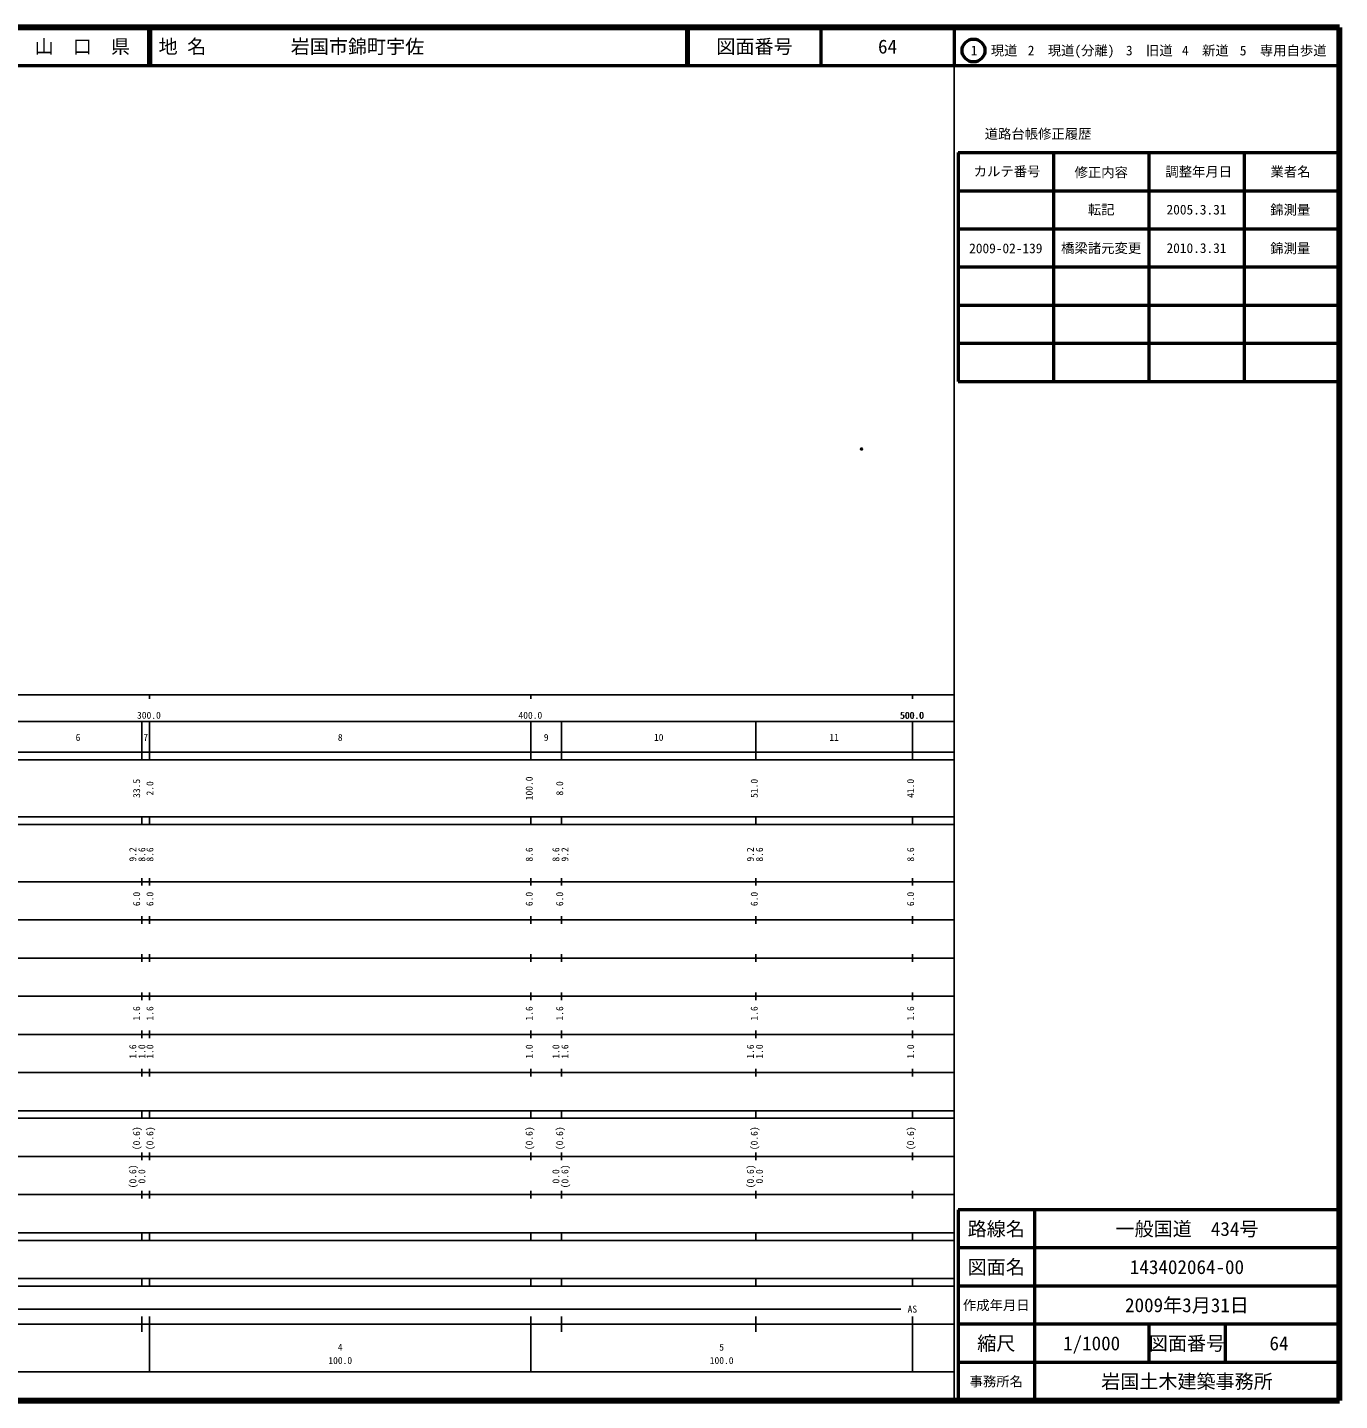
# Model space of a CAD drawing. Units: millimetres on the paper. Extents: x 40 to 680, y 20 to 380.
# Drawn here: x 336 to 680, y 20 to 380 of the extents above; entities that cross this region are included whole.
import ezdxf
from ezdxf.enums import TextEntityAlignment as Align

# ---------------------------------------------------------------- set-up
doc = ezdxf.new("R2010")
doc.units = ezdxf.units.MM
doc.header["$PDMODE"] = 32
doc.header["$PDSIZE"] = 0.5
doc.layers.add('M-OTRS', color=6, linetype='Continuous')
doc.layers.add('M-TTL-TXT', color=7, linetype='Continuous')
for name, color, linetype, lineweight in [('M-TTL', 2, 'Continuous', 140), ('M-TTL-BAND', 7, 'Continuous', 25), ('M-TTL-FRAM', 2, 'Continuous', 50), ('M-TTL-LINE', 7, 'Continuous', 50)]:
    doc.layers.add(name, color=color, linetype=linetype, lineweight=lineweight)
doc.styles.add('ＭＳ ゴシック', font='')
doc.styles.get('ＭＳ ゴシック').set_extended_font_data('MS Gothic')

msp = doc.modelspace()

# ---------------------------------------------------------------- linework, layer by layer
at = {"layer": 'M-OTRS'}
msp.add_point((554.693, 269.48), dxfattribs=at)
at = {"layer": 'M-TTL'}
for p, q in [((680, 380), (40, 380)), ((680, 20), (680, 380)), ((40, 20), (680, 20))]:
    msp.add_line(p, q, dxfattribs=at)
at = {"layer": 'M-TTL-BAND'}
for p, q in [((579, 20), (579, 370)), ((40, 205), (579, 205)), ((368, 205), (368, 204)), ((468, 205), (468, 204)), ((568, 205), (568, 204)), ((68, 198), (579, 198)), ((366, 188), (366, 198)), ((368, 188), (368, 198)), ((468, 188), (468, 198)), ((476, 188), (476, 198)), ((527, 188), (527, 198)), ((568, 188), (568, 198)), ((40, 190), (579, 190)), ((40, 188), (579, 188)), ((40, 173), (579, 173)), ((366, 171), (366, 173)), ((368, 171), (368, 173)), ((468, 171), (468, 173)), ((476, 171), (476, 173)), ((527, 171), (527, 173)), ((568, 171), (568, 173)), ((40, 171), (579, 171)), ((40, 156), (579, 156)), ((366, 155), (366, 157)), ((368, 155), (368, 157)), ((468, 155), (468, 157)), ((476, 155), (476, 157)), ((527, 155), (527, 157)), ((568, 155), (568, 157)), ((46, 146), (579, 146)), ((366, 145), (366, 147)), ((368, 145), (368, 147)), ((468, 145), (468, 147)), ((476, 145), (476, 147)), ((527, 145), (527, 147)), ((568, 145), (568, 147)), ((366, 135), (366, 137)), ((368, 135), (368, 137)), ((468, 135), (468, 137)), ((476, 135), (476, 137)), ((527, 135), (527, 137)), ((568, 135), (568, 137)), ((52, 136), (579, 136)), ((46, 126), (579, 126)), ((366, 125), (366, 127)), ((368, 125), (368, 127)), ((468, 125), (468, 127)), ((476, 125), (476, 127)), ((527, 125), (527, 127)), ((568, 125), (568, 127)), ((52, 116), (579, 116)), ((366, 115), (366, 117)), ((368, 115), (368, 117)), ((468, 115), (468, 117)), ((476, 115), (476, 117)), ((527, 115), (527, 117)), ((568, 115), (568, 117)), ((46, 106), (579, 106)), ((366, 105), (366, 107)), ((368, 105), (368, 107)), ((468, 105), (468, 107)), ((476, 105), (476, 107)), ((527, 105), (527, 107)), ((568, 105), (568, 107)), ((40, 96), (579, 96)), ((40, 94), (579, 94)), ((366, 94), (366, 96)), ((368, 94), (368, 96)), ((468, 94), (468, 96)), ((476, 94), (476, 96)), ((527, 94), (527, 96)), ((568, 94), (568, 96)), ((49, 84), (579, 84)), ((366, 83), (366, 85)), ((368, 83), (368, 85)), ((468, 83), (468, 85)), ((476, 83), (476, 85)), ((527, 83), (527, 85)), ((568, 83), (568, 85)), ((40, 74), (579, 74)), ((366, 73), (366, 75)), ((368, 73), (368, 75)), ((468, 73), (468, 75)), ((476, 73), (476, 75)), ((527, 73), (527, 75)), ((568, 73), (568, 75)), ((40, 64), (579, 64)), ((40, 62), (579, 62)), ((366, 62), (366, 64)), ((368, 62), (368, 64)), ((468, 62), (468, 64)), ((476, 62), (476, 64)), ((527, 62), (527, 64)), ((568, 62), (568, 64)), ((40, 52), (579, 52)), ((366, 50), (366, 52)), ((368, 50), (368, 52)), ((468, 50), (468, 52)), ((476, 50), (476, 52)), ((527, 50), (527, 52)), ((568, 50), (568, 52)), ((40, 50), (579, 50)), ((71, 44), (565, 44)), ((40, 40), (579, 40)), ((366, 38), (366, 42)), ((368, 27.5), (368, 42)), ((468, 27.5), (468, 42)), ((476, 38), (476, 42)), ((527, 38), (527, 42)), ((568, 27.5), (568, 42)), ((68, 27.5), (579, 27.5))]:
    msp.add_line(p, q, dxfattribs=at)
at = {"layer": 'M-TTL-FRAM'}
for p, q in [((580, 347.197), (580, 287.197)), ((580, 347.197), (680, 347.197)), ((580, 287.197), (680, 287.197)), ((680, 70), (580, 70)), ((580, 70), (580, 20))]:
    msp.add_line(p, q, dxfattribs=at)
at = {"layer": 'M-TTL-LINE'}
for p, q in [((367.75, 380), (367.75, 370)), ((368.25, 380), (368.25, 370)), ((508.747, 380), (508.747, 370)), ((509.247, 380), (509.247, 370)), ((543.997, 380), (543.997, 370)), ((579, 380), (579, 370)), ((40, 370), (680, 370)), ((605, 347.197), (605, 287.197)), ((630, 347.197), (630, 287.197)), ((655, 347.197), (655, 287.197)), ((580, 337.197), (680, 337.197)), ((580, 327.197), (680, 327.197)), ((580, 317.197), (680, 317.197)), ((580, 307.197), (680, 307.197)), ((580, 297.197), (680, 297.197)), ((600, 70), (600, 20)), ((680, 60), (580, 60)), ((680, 50), (580, 50)), ((680, 40), (580, 40)), ((630, 40), (630, 30)), ((650, 40), (650, 30)), ((680, 30), (580, 30))]:
    msp.add_line(p, q, dxfattribs=at)
msp.add_circle((584.031, 373.958), 3, dxfattribs=at)

# ---------------------------------------------------------------- texts
at = {"layer": 'M-TTL-BAND', "style": 'ＭＳ ゴシック'}
for s, p in [('300.0', (367.844, 198.195)), ('400.0', (467.844, 198.195)), ('500.0', (567.844, 198.195)), ('500.0', (568, 198.195)), ('6', (349.25, 192.405)), ('7', (367, 192.405)), ('8', (418, 192.405)), ('9', (472, 192.405)), ('10', (501.5, 192.405)), ('11', (547.5, 192.405)), ('AS', (568, 42.5)), ('4', (418, 32.523)), ('5', (518, 32.523)), ('100.0', (418, 29.033)), ('100.0', (518, 29.033))]:
    msp.add_text(s, height=1.833, dxfattribs=at).set_placement(p, align=Align.BOTTOM_CENTER)
for s, p in [('33.5', (366.075, 180.5)), ('2.0', (369.566, 180.5)), ('100.0', (469, 180.5)), ('8.0', (477, 180.5)), ('51.0', (528, 180.5)), ('41.0', (569, 180.5)), ('9.2', (365.075, 163.174)), ('8.6', (367.445, 163.174)), ('8.6', (369.566, 163.174)), ('8.6', (469, 163.174)), ('8.6', (476, 163.174)), ('9.2', (478.37, 163.174)), ('9.2', (527, 163.174)), ('8.6', (529.37, 163.174)), ('8.6', (569, 163.174)), ('6.0', (366.075, 151.5)), ('6.0', (369.566, 151.5)), ('6.0', (469, 151.5)), ('6.0', (477, 151.5)), ('6.0', (528, 151.5)), ('6.0', (569, 151.5)), ('1.6', (366.075, 121.5)), ('1.6', (369.566, 121.5)), ('1.6', (469, 121.5)), ('1.6', (477, 121.5)), ('1.6', (528, 121.5)), ('1.6', (569, 121.5)), ('1.6', (365.075, 111.5)), ('1.0', (367.445, 111.5)), ('1.0', (369.566, 111.5)), ('1.0', (469, 111.5)), ('1.0', (476, 111.5)), ('1.6', (478.37, 111.5)), ('1.6', (527, 111.5)), ('1.0', (529.37, 111.5)), ('1.0', (569, 111.5)), ('(0.6)', (366.075, 88.764)), ('(0.6)', (369.566, 88.764)), ('(0.6)', (469, 88.764)), ('(0.6)', (477, 88.764)), ('(0.6)', (528, 88.764)), ('(0.6)', (569, 88.764)), ('(0.6)', (365.075, 78.764)), ('0.0', (367.445, 78.764)), ('0.0', (476, 78.764)), ('(0.6)', (478.37, 78.764)), ('(0.6)', (527, 78.764)), ('0.0', (529.37, 78.764))]:
    msp.add_text(s, height=1.833, rotation=90, dxfattribs=at).set_placement(p, align=Align.BOTTOM_CENTER)
at = {"layer": 'M-TTL-TXT', "style": 'ＭＳ ゴシック'}
for s, height, p in [('山\u3000口\u3000県', 3.666, (350.375, 375)), ('図面番号', 3.666, (526.622, 375)), ('64', 3.666, (561.497, 375)), ('1\u3000現道', 2.566, (589.448, 373.958)), ('2\u3000現道(分離)', 2.566, (609.619, 373.958)), ('3\u3000旧道', 2.566, (630.121, 373.958)), ('4\u3000新道', 2.566, (644.824, 373.958)), ('5\u3000専用自歩道', 2.566, (665.228, 373.958)), ('道路台帳修正履歴', 2.566, (600.968, 352.113)), ('カルテ番号', 2.566, (592.839, 342.277)), ('修正内容', 2.566, (617.509, 342.023)), ('調整年月日', 2.566, (643.089, 342.197)), ('業者名', 2.566, (667.134, 342.197)), ('転記', 2.566, (617.5, 332.245)), ('2005.3.31', 2.566, (642.5, 332.245)), ('錦測量', 2.566, (667.077, 332.189)), ('2009-02-139', 2.566, (592.5, 322.091)), ('橋梁諸元変更', 2.566, (617.5, 322.148)), ('2010.3.31', 2.566, (642.5, 322.148)), ('錦測量', 2.566, (667.077, 322.091)), ('路線名', 3.666, (590, 65)), ('路線名', 3.666, (590, 65)), ('一般国道\u3000434号', 3.666, (640, 65)), ('図面名', 3.666, (590, 55)), ('図面名', 3.666, (590, 55)), ('143402064-00', 3.666, (640, 55)), ('2009年3月31日', 3.666, (640, 45)), ('作成年月日', 2.566, (590, 45)), ('作成年月日', 2.566, (590, 45)), ('縮尺', 3.666, (590, 35)), ('縮尺', 3.666, (590, 35)), ('1/1000', 3.666, (615, 35)), ('図面番号', 3.666, (640, 35)), ('図面番号', 3.666, (640, 35)), ('64', 3.666, (664.125, 35)), ('事務所名', 2.566, (590, 25)), ('事務所名', 2.566, (590, 25)), ('岩国土木建築事務所', 3.666, (640, 25))]:
    msp.add_text(s, height=height, dxfattribs=at).set_placement(p, align=Align.MIDDLE_CENTER)
for s, p in [('地 名', (370.38, 375)), ('岩国市錦町宇佐', (405.024, 375))]:
    msp.add_text(s, height=3.666, dxfattribs=at).set_placement(p, align=Align.MIDDLE_LEFT)

doc.saveas('drawing.dxf')
